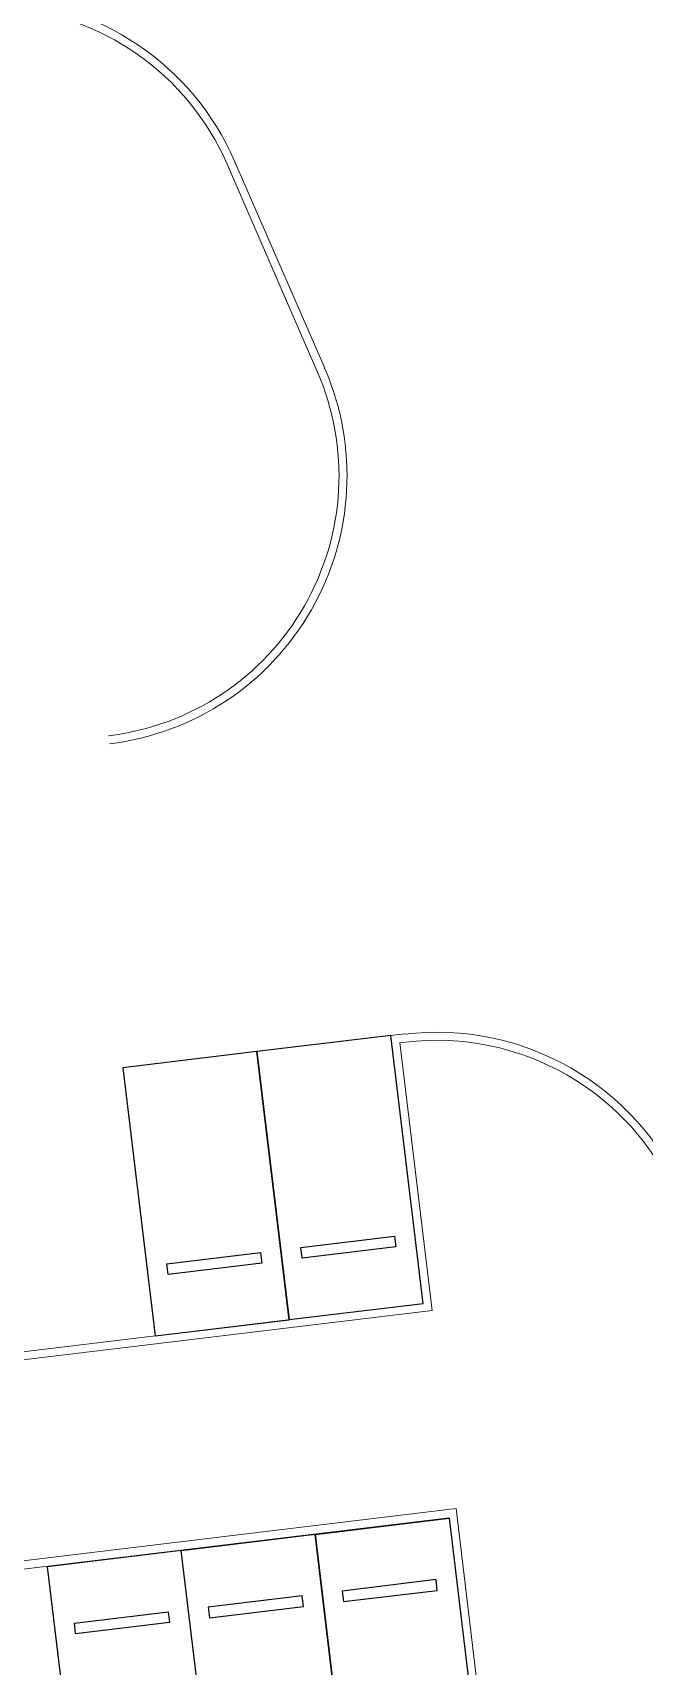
# Model space of a CAD drawing. Extents: x -15449 to 527173, y -170839 to 146543.
# Drawn here: x 15558.27 to 15562.08, y 7787.88 to 7798.05 of the extents above; entities that cross this region are included whole.
import ezdxf

# ---------------------------------------------------------------- set-up
doc = ezdxf.new("R2010")
doc.units = 0
doc.header["$LTSCALE"] = 8
doc.layers.get('0').update_dxf_attribs({"color": 1, "linetype": 'CONTINUOUS'})
doc.layers.add('Micron SGP Titleblock CAD template EDI$0$G-ANNO-TTLB', color=7, linetype='CONTINUOUS', lineweight=30)
doc.layers.add('X-F10A-LAY-S0-00-ASITE-001_EXTG_ROOF$0$A-_ROAD----_E', color=9, linetype='CONTINUOUS', lineweight=20)
doc.layers.add('X-F10A-LAY-S0-00-ASITE-001_EXTG_ROOF$0$A-PARKING-LOT', color=8, linetype='CONTINUOUS')

# ---------------------------------------------------------------- blocks, each defined once
blk = doc.blocks.new('A$Cf1db08be')
at = {"layer": 'X-F10A-LAY-S0-00-ASITE-001_EXTG_ROOF$0$A-_ROAD----_E'}
for p, q in [((87.968, 16.285), (87.407, 17.575)), ((88.014, 16.305), (87.453, 17.595)), ((88.425, 12.15), (88.51, 12.16)), ((88.425, 12.151), (88.627, 10.482)), ((88.481, 12.106), (88.516, 12.11)), ((88.481, 12.107), (88.683, 10.438)), ((88.627, 10.482), (76.115, 8.972)), ((88.683, 10.438), (76.071, 8.916)), ((88.832, 9.205), (76.219, 7.681)), ((88.832, 9.205), (89.033, 7.533)), ((88.788, 9.148), (76.276, 7.637)), ((88.788, 9.148), (88.989, 7.477))]:
    blk.add_line(p, q, dxfattribs=at)
for centre, radius, start, end in [((85.912, 16.925), 1.68, 23.5082, 88.5881), ((85.912, 16.925), 1.63, 23.5082, 86.5331), ((86.473, 15.635), 1.63, 276.878, 23.5082), ((86.473, 15.635), 1.68, 276.878, 23.5082), ((88.711, 10.491), 1.68, 23.5082, 96.8615), ((88.711, 10.491), 1.63, 23.5082, 96.8615), ((89.271, 9.203), 1.68, 276.8551, 23.5082), ((89.271, 9.203), 1.63, 276.8551, 23.5082)]:
    blk.add_arc(centre, radius, start, end, dxfattribs=at)
at = {"layer": 'X-F10A-LAY-S0-00-ASITE-001_EXTG_ROOF$0$A-PARKING-LOT'}
for p, q in [((88.425, 12.151), (87.591, 12.05)), ((88.627, 10.482), (88.425, 12.151)), ((87.591, 12.05), (86.757, 11.949)), ((87.591, 12.05), (87.793, 10.382)), ((87.793, 10.381), (87.591, 12.05)), ((86.757, 11.949), (86.959, 10.281)), ((87.793, 10.382), (88.627, 10.482)), ((86.959, 10.281), (87.793, 10.381)), ((87.954, 9.044), (88.788, 9.145)), ((88.788, 9.145), (88.989, 7.477)), ((87.12, 8.944), (87.954, 9.045)), ((87.954, 9.045), (88.155, 7.376)), ((88.155, 7.376), (87.954, 9.044)), ((87.12, 8.944), (86.286, 8.843)), ((87.321, 7.276), (87.12, 8.944)), ((87.321, 7.276), (87.12, 8.944)), ((86.286, 8.843), (86.487, 7.175))]:
    blk.add_line(p, q, dxfattribs=at)
for points in [[(88.457, 10.834), (87.873, 10.764), (87.865, 10.83), (88.449, 10.901)], [(87.623, 10.733), (87.039, 10.663), (87.031, 10.729), (87.615, 10.8)], [(88.707, 8.763), (88.123, 8.692), (88.131, 8.626), (88.715, 8.696)], [(87.873, 8.662), (87.289, 8.592), (87.297, 8.525), (87.881, 8.596)], [(86.455, 8.491), (87.039, 8.562), (87.047, 8.495), (86.463, 8.425)]]:
    blk.add_lwpolyline(points, close=True, dxfattribs=at)
blk = doc.blocks.new('Micron SGP Titleblock CAD template EDI$0$MU_SGP_ANTitleblock_A1_Type01_v1_1 - A1-419101-sample')
blk.add_blockref('A$Cf1db08be', (731.583, 312.055))
blk = doc.blocks.new('Micron SGP Titleblock CAD template EDI')
at = {"layer": 'Micron SGP Titleblock CAD template EDI$0$G-ANNO-TTLB'}
blk.add_blockref('Micron SGP Titleblock CAD template EDI$0$MU_SGP_ANTitleblock_A1_Type01_v1_1 - A1-419101-sample', (-3.846, 118.854), dxfattribs=at)

msp = doc.modelspace()

# ---------------------------------------------------------------- block references
msp.add_blockref('Micron SGP Titleblock CAD template EDI', (14744.3378, 7348.7447))

doc.saveas('drawing.dxf')
